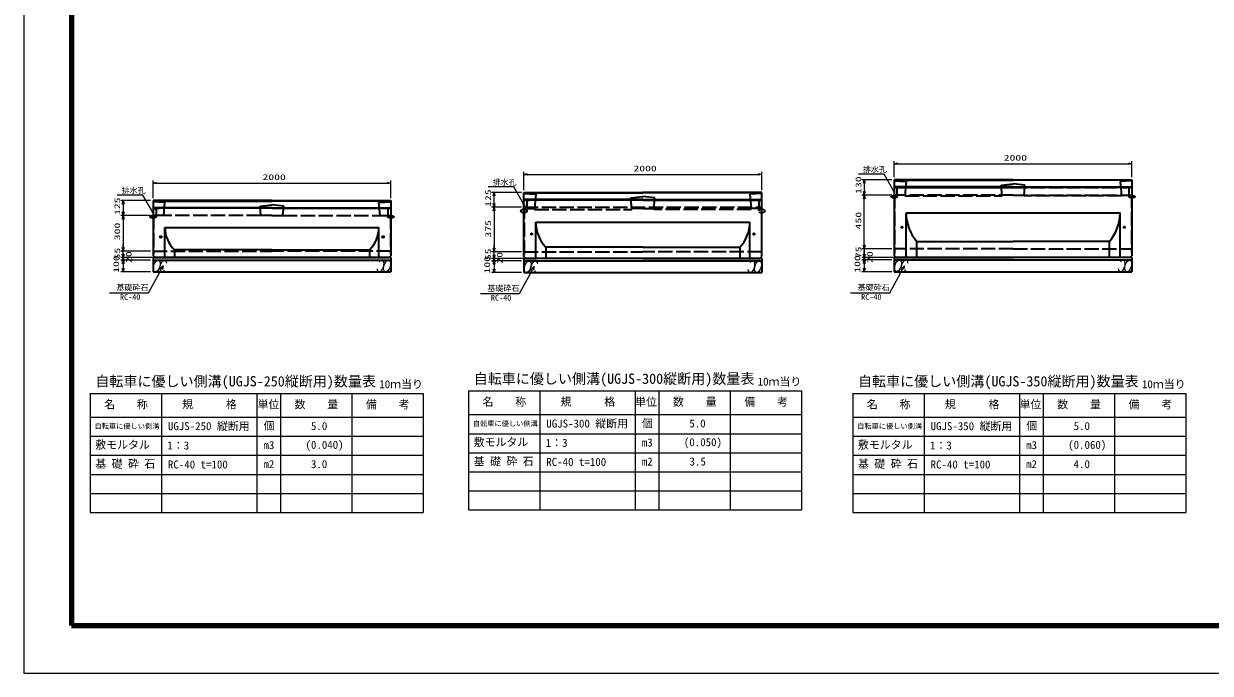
# Model space of a CAD drawing. Units: millimetres on the paper. Extents: x 0 to 841, y 0 to 594.
# Drawn here: x 0 to 499, y 0 to 273.1 of the extents above; entities that cross this region are included whole.
import ezdxf
from ezdxf.enums import TextEntityAlignment as Align

# ---------------------------------------------------------------- set-up
doc = ezdxf.new("R2010")
doc.units = ezdxf.units.MM
doc.linetypes.add('DASHED', pattern=[7.5, 6, -1.5])
doc.linetypes.add('USER2', pattern=[2.709336, 0.338667, -0.338667, 0.338667, -0.338667, 0.338667, -0.338667, 0.338667, -0.338667])
for name, color, linetype, lineweight in [('D-BMK-HTXT', 7, 'Continuous', 13), ('D-STR-DIM（寸法）', 7, 'Continuous', 13), ('D-STR-HTXT(基礎砕石-旗)', 7, 'Continuous', 13), ('D-STR-STRF(グリ)', 7, 'Continuous', 25), ('D-STR（構造物）', 1, 'Continuous', 35), ('D-TTL-LINE（区切線）', 7, 'Continuous', 18), ('D-TTL（外枠）', 2, 'Continuous', 140)]:
    doc.layers.add(name, color=color, linetype=linetype, lineweight=lineweight)
doc.styles.add('ＭＳ ゴシック', font='')
doc.styles.get('ＭＳ ゴシック').set_extended_font_data('MS Gothic')

# ---------------------------------------------------------------- blocks, each defined once
blk = doc.blocks.new('_Open30')
at = {"color": 7, "linetype": 'Continuous', "lineweight": 13}
for p, q in [((-1, 0.2679), (0, 0)), ((0, 0), (-1, -0.2679)), ((0, 0), (-1, 0))]:
    blk.add_line(p, q, dxfattribs=at)

msp = doc.modelspace()

# ---------------------------------------------------------------- linework, layer by layer
at = {"layer": 'D-BMK-HTXT'}
for p, q in [((27.988, 117.626), (27.988, 67.626)), ((27.988, 117.626), (167.988, 117.626)), ((57.988, 117.626), (57.988, 67.626)), ((97.988, 117.626), (97.988, 67.626)), ((107.988, 117.626), (107.988, 67.626)), ((137.988, 117.626), (137.988, 67.626)), ((167.988, 117.626), (167.988, 67.626)), ((187.118, 118.72), (187.118, 68.72)), ((187.118, 118.72), (327.118, 118.72)), ((217.118, 118.72), (217.118, 68.72)), ((257.118, 118.72), (257.118, 68.72)), ((267.118, 118.72), (267.118, 68.72)), ((297.118, 118.72), (297.118, 68.72)), ((327.118, 118.72), (327.118, 68.72)), ((348.729, 117.626), (348.729, 67.626)), ((348.729, 117.626), (488.729, 117.626)), ((378.729, 117.626), (378.729, 67.626)), ((418.729, 117.626), (418.729, 67.626)), ((428.729, 117.626), (428.729, 67.626)), ((458.729, 117.626), (458.729, 67.626)), ((488.729, 117.626), (488.729, 67.626)), ((27.988, 107.626), (167.988, 107.626)), ((187.118, 108.72), (327.118, 108.72)), ((348.729, 107.626), (488.729, 107.626)), ((187.118, 100.72), (327.118, 100.72)), ((27.988, 99.626), (167.988, 99.626)), ((348.729, 99.626), (488.729, 99.626)), ((27.988, 91.626), (167.988, 91.626)), ((187.118, 92.72), (327.118, 92.72)), ((348.729, 91.626), (488.729, 91.626)), ((27.988, 83.626), (167.988, 83.626)), ((187.118, 84.72), (327.118, 84.72)), ((348.729, 83.626), (488.729, 83.626)), ((27.988, 75.626), (167.988, 75.626)), ((187.118, 76.72), (327.118, 76.72)), ((348.729, 75.626), (488.729, 75.626)), ((27.988, 67.626), (167.988, 67.626)), ((348.729, 67.626), (488.729, 67.626))]:
    msp.add_line(p, q, dxfattribs=at)
at = {"layer": 'D-STR-DIM（寸法）'}
for p, q in [((366.084, 208.505), (366.084, 215.227)), ((466.084, 208.505), (466.084, 215.227)), ((210.366, 203.163), (210.366, 210.739)), ((211.866, 209.739), (308.866, 209.739)), ((310.366, 203.163), (310.366, 210.739)), ((367.584, 214.227), (464.584, 214.227)), ((54.377, 199.728), (54.377, 207.094)), ((55.877, 206.094), (152.877, 206.094)), ((154.377, 199.728), (154.377, 207.094)), ((365.084, 207.505), (352.504, 207.505)), ((353.504, 206.005), (353.504, 202.5)), ((209.366, 202.163), (196.786, 202.163)), ((197.786, 197.426), (197.786, 200.663)), ((365.084, 201), (352.504, 201)), ((365.084, 201), (352.504, 201)), ((365.89, 203.091), (366.084, 202.367)), ((53.377, 198.728), (40.798, 198.728)), ((41.798, 197.228), (41.798, 193.973)), ((209.366, 195.926), (196.786, 195.926)), ((209.366, 195.926), (196.786, 195.926)), ((210.366, 197.024), (209.835, 197.554)), ((210.172, 197.749), (210.366, 197.024)), ((353.504, 180), (353.504, 199.5)), ((53.377, 192.473), (40.798, 192.473)), ((53.377, 192.473), (40.798, 192.473)), ((41.798, 190.973), (41.798, 178.973)), ((54.183, 194.314), (54.377, 193.59)), ((197.786, 194.426), (197.786, 178.676)), ((41.798, 178.973), (41.798, 180.473)), ((197.786, 178.676), (197.786, 180.176)), ((353.504, 180), (353.504, 181.5)), ((53.377, 177.473), (40.798, 177.473)), ((53.377, 177.473), (40.798, 177.473)), ((54.127, 174.723), (40.798, 174.723)), ((53.377, 174.723), (40.798, 174.723)), ((41.798, 176.223), (41.798, 177.723)), ((41.798, 174.723), (41.798, 177.473)), ((41.798, 174.723), (41.798, 173.723)), ((209.366, 177.176), (196.786, 177.176)), ((209.366, 177.176), (196.786, 177.176)), ((197.786, 175.926), (197.786, 177.426)), ((197.786, 174.426), (197.786, 177.176)), ((365.084, 178.5), (352.504, 178.5)), ((365.084, 178.5), (352.504, 178.5)), ((365.834, 174.75), (352.504, 174.75)), ((365.084, 174.75), (352.504, 174.75)), ((353.504, 178.5), (353.504, 174.75)), ((353.504, 176.25), (353.504, 177.75)), ((353.504, 174.75), (353.504, 173.75)), ((53.377, 173.723), (40.798, 173.723)), ((53.377, 173.723), (40.798, 173.723)), ((41.798, 173.223), (41.798, 171.723)), ((41.798, 172.223), (41.798, 170.723)), ((41.798, 172.223), (41.798, 170.223)), ((210.116, 174.426), (196.786, 174.426)), ((209.366, 174.426), (196.786, 174.426)), ((209.366, 173.426), (196.786, 173.426)), ((209.366, 173.426), (196.786, 173.426)), ((197.786, 174.426), (197.786, 173.426)), ((197.786, 172.926), (197.786, 171.426)), ((197.786, 171.926), (197.786, 170.426)), ((197.786, 171.926), (197.786, 169.926)), ((365.084, 173.75), (352.504, 173.75)), ((365.084, 173.75), (352.504, 173.75)), ((353.504, 173.25), (353.504, 171.75)), ((353.504, 172.25), (353.504, 170.75)), ((353.504, 172.25), (353.504, 170.25)), ((53.377, 168.723), (40.798, 168.723)), ((209.366, 168.426), (196.786, 168.426)), ((365.084, 168.75), (352.504, 168.75))]:
    msp.add_line(p, q, dxfattribs=at)
at = {"layer": 'D-STR-DIM（寸法）', "lineweight": 5}
for p, q in [((361.812, 209.797), (351.068, 209.805)), ((366.084, 202.367), (361.812, 209.797)), ((50.105, 201.02), (39.362, 201.028)), ((54.377, 193.59), (50.105, 201.02)), ((206.094, 204.454), (195.35, 204.462)), ((210.366, 197.024), (206.094, 204.454)), ((366.084, 202.367), (365.554, 202.897)), ((54.377, 193.59), (53.847, 194.12))]:
    msp.add_line(p, q, dxfattribs=at)
at = {"layer": 'D-STR-HTXT(基礎砕石-旗)'}
msp.add_line((187.118, 68.72), (327.118, 68.72), dxfattribs=at)
for points in [[(36.054, 159.911), (52.502, 159.911), (57.974, 169.93)], [(347.761, 159.938), (364.209, 159.938), (369.681, 169.957)], [(192.043, 159.614), (208.49, 159.614), (213.963, 169.633)]]:
    msp.add_lwpolyline(points, dxfattribs=at)
at = {"layer": 'D-STR-STRF(グリ)'}
for centre, major_axis in [((55.953, 171.247), (0.79, 2.421)), ((152.802, 171.2), (-0.79, -2.421)), ((211.941, 170.95), (0.79, 2.421)), ((308.79, 170.903), (-0.79, -2.421)), ((367.659, 171.274), (0.79, 2.421)), ((464.509, 171.227), (-0.79, -2.421))]:
    msp.add_ellipse(centre, major_axis=major_axis, ratio=0.5139, dxfattribs=at)
for centre, major_axis in [((58.693, 171.247), (0.79, 2.421)), ((150.061, 171.2), (-0.79, -2.421)), ((214.682, 170.95), (0.79, 2.421)), ((306.05, 170.903), (-0.79, -2.421)), ((370.4, 171.274), (0.79, 2.421)), ((461.768, 171.227), (-0.79, -2.421))]:
    msp.add_ellipse(centre, major_axis=major_axis, ratio=0.5139, start_param=5.3575563, end_param=10.3750652, dxfattribs=at)
at = {"layer": 'D-STR（構造物）'}
for p, q in [((366.084, 207.505), (366.084, 175.5)), ((416.084, 207.505), (366.084, 207.505)), ((366.084, 207.27), (416.084, 207.27)), ((416.084, 207.505), (466.084, 207.505)), ((466.084, 207.27), (416.084, 207.27)), ((466.084, 207.505), (466.084, 175.5)), ((210.366, 175.176), (210.366, 202.163)), ((210.366, 202.163), (260.366, 202.163)), ((210.366, 201.927), (260.366, 201.927)), ((310.366, 202.163), (260.366, 202.163)), ((310.366, 201.927), (260.366, 201.927)), ((310.366, 175.176), (310.366, 202.163)), ((416.084, 204.505), (366.084, 204.505)), ((366.084, 204.255), (416.084, 204.255)), ((416.084, 204.505), (466.084, 204.505)), ((466.084, 204.255), (416.084, 204.255)), ((54.377, 198.728), (54.377, 175.473)), ((104.377, 198.728), (54.377, 198.728)), ((54.377, 198.493), (104.377, 198.493)), ((104.377, 195.728), (54.377, 195.728)), ((104.377, 195.483), (54.377, 195.483)), ((104.377, 198.728), (154.377, 198.728)), ((154.377, 198.493), (104.377, 198.493)), ((104.377, 195.728), (154.377, 195.728)), ((104.377, 195.483), (154.377, 195.483)), ((154.377, 198.728), (154.377, 175.473)), ((260.366, 199.176), (210.366, 199.176)), ((260.366, 198.926), (210.366, 198.926)), ((260.366, 199.176), (310.366, 199.176)), ((260.366, 198.926), (310.366, 198.926)), ((215.366, 174.426), (215.366, 189.676)), ((215.366, 189.676), (305.366, 189.676)), ((305.366, 174.426), (305.366, 189.676)), ((371.084, 174.75), (371.084, 193.5)), ((371.084, 193.5), (461.084, 193.5)), ((461.084, 174.75), (461.084, 193.5)), ((59.377, 174.723), (59.377, 187.473)), ((59.377, 187.38), (149.377, 187.38)), ((149.377, 174.723), (149.377, 187.473)), ((375.584, 181.5), (416.084, 181.5)), ((375.584, 174.75), (375.584, 181.5)), ((456.584, 181.5), (416.084, 181.5)), ((456.584, 174.75), (456.584, 181.5)), ((54.377, 175.473), (55.127, 174.723)), ((154.377, 174.723), (54.377, 174.723)), ((54.377, 174.723), (54.377, 173.723)), ((55.127, 174.723), (153.627, 174.723)), ((63.377, 177.983), (63.377, 174.723)), ((104.377, 177.983), (63.377, 177.983)), ((104.377, 177.983), (145.377, 177.983)), ((145.377, 177.983), (145.377, 174.723)), ((154.377, 175.473), (153.627, 174.723)), ((154.377, 174.723), (154.377, 173.723)), ((211.116, 174.426), (210.366, 175.176)), ((219.616, 179.156), (219.616, 174.426)), ((260.366, 179.156), (219.616, 179.156)), ((260.366, 179.156), (301.116, 179.156)), ((301.116, 179.156), (301.116, 174.426)), ((309.616, 174.426), (310.366, 175.176)), ((366.084, 175.5), (366.834, 174.75)), ((466.084, 174.75), (366.084, 174.75)), ((366.084, 174.75), (366.084, 173.75)), ((366.834, 174.75), (416.084, 174.75)), ((465.334, 174.75), (416.084, 174.75)), ((466.084, 175.5), (465.334, 174.75)), ((466.084, 174.75), (466.084, 173.75)), ((54.377, 173.723), (154.377, 173.723)), ((54.377, 173.723), (54.377, 168.723)), ((54.377, 173.723), (154.377, 173.723)), ((154.377, 173.723), (154.377, 168.723)), ((310.366, 174.426), (210.366, 174.426)), ((210.366, 174.426), (210.366, 173.426)), ((210.366, 173.426), (310.366, 173.426)), ((210.366, 173.426), (210.366, 168.426)), ((210.366, 173.426), (310.366, 173.426)), ((211.116, 174.426), (215.366, 174.426)), ((260.366, 174.426), (211.116, 174.426)), ((260.366, 174.426), (309.616, 174.426)), ((309.616, 174.426), (305.366, 174.426)), ((310.366, 174.426), (310.366, 173.426)), ((310.366, 173.426), (310.366, 168.426)), ((366.084, 173.75), (466.084, 173.75)), ((366.084, 173.75), (366.084, 168.75)), ((366.084, 173.75), (466.084, 173.75)), ((466.084, 173.75), (466.084, 168.75)), ((54.377, 168.723), (154.377, 168.723)), ((210.366, 168.426), (310.366, 168.426)), ((366.084, 168.75), (466.084, 168.75))]:
    msp.add_line(p, q, dxfattribs=at)
at = {"layer": 'D-STR（構造物）', "linetype": 'DASHED'}
for p, q in [((366.084, 206.963), (371.084, 206.713)), ((371.084, 206.713), (370.563, 200.76)), ((411.473, 200.76), (411.084, 205.211)), ((411.085, 205.211), (416.084, 205.711)), ((421.083, 205.211), (416.084, 205.711)), ((420.695, 200.76), (421.084, 205.211)), ((466.084, 206.963), (461.084, 206.713)), ((461.084, 206.713), (461.605, 200.76)), ((210.366, 201.64), (215.366, 201.39)), ((215.366, 201.39), (214.798, 194.902)), ((255.802, 194.902), (255.366, 199.887)), ((255.367, 199.887), (260.366, 200.387)), ((265.364, 199.887), (260.366, 200.387)), ((264.93, 194.902), (265.366, 199.887)), ((310.366, 201.64), (305.366, 201.39)), ((305.366, 201.39), (305.933, 194.902)), ((366.084, 201.587), (366.244, 201.427)), ((416.084, 201), (366.084, 201)), ((366.244, 201.427), (366.244, 176.66)), ((367.334, 200.335), (367.334, 204.2)), ((416.084, 204.2), (368.408, 204.2)), ((370.563, 200.76), (411.473, 200.76)), ((416.084, 204.2), (463.76, 204.2)), ((416.084, 201), (466.084, 201)), ((461.605, 200.76), (420.695, 200.76)), ((464.834, 200.335), (464.834, 204.2)), ((466.084, 201.587), (465.924, 201.427)), ((465.924, 201.427), (465.924, 176.66)), ((59.377, 197.936), (54.377, 198.186)), ((55.627, 195.428), (55.627, 191.878)), ((58.893, 192.4), (59.377, 197.936)), ((99.73, 192.4), (99.377, 196.434)), ((99.378, 196.434), (104.377, 196.934)), ((109.376, 196.434), (104.377, 196.934)), ((109.024, 192.4), (109.377, 196.434)), ((149.377, 197.936), (154.377, 198.186)), ((149.862, 192.4), (149.377, 197.936)), ((153.127, 195.428), (153.127, 191.878)), ((210.366, 198.876), (212.693, 198.876)), ((210.366, 195.926), (310.366, 195.926)), ((210.366, 195.405), (214.842, 195.405)), ((210.526, 196.992), (210.526, 175.926)), ((211.616, 198.876), (211.616, 194.354)), ((212.693, 198.876), (212.866, 199.176)), ((214.798, 194.902), (255.802, 194.902)), ((260.366, 195.405), (255.758, 195.405)), ((260.366, 195.405), (264.974, 195.405)), ((305.933, 194.902), (264.93, 194.902)), ((310.366, 195.405), (305.889, 195.405)), ((308.039, 198.876), (307.866, 199.176)), ((310.366, 198.876), (308.039, 198.876)), ((309.116, 198.876), (309.116, 194.354)), ((310.206, 196.992), (310.206, 175.926)), ((58.899, 192.473), (54.377, 192.473)), ((54.527, 192.68), (54.527, 175.998)), ((99.73, 192.4), (58.893, 192.4)), ((104.377, 192.473), (99.724, 192.473)), ((104.377, 192.473), (109.031, 192.473)), ((109.024, 192.4), (149.862, 192.4)), ((149.855, 192.473), (154.377, 192.473)), ((154.377, 192.83), (154.227, 192.68)), ((154.227, 192.68), (154.227, 175.998)), ((54.377, 177.473), (104.377, 177.473)), ((154.377, 177.473), (104.377, 177.473)), ((210.366, 177.176), (260.366, 177.176)), ((310.366, 177.176), (260.366, 177.176)), ((416.084, 178.5), (366.084, 178.5)), ((366.244, 176.66), (366.084, 176.5)), ((416.084, 178.5), (466.084, 178.5)), ((465.924, 176.66), (466.084, 176.5))]:
    msp.add_line(p, q, dxfattribs=at)
at = {"layer": 'D-STR（構造物）', "linetype": 'USER2'}
for p, q in [((368.411, 204.2), (366.084, 204.2)), ((366.084, 204.092), (366.084, 204.014)), ((368.408, 204.2), (368.584, 204.505)), ((463.76, 204.2), (463.584, 204.505)), ((463.757, 204.2), (466.084, 204.2)), ((466.084, 204.092), (466.084, 204.014)), ((54.377, 195.428), (56.704, 195.428)), ((56.704, 195.428), (57.004, 195.728)), ((152.05, 195.428), (151.75, 195.728)), ((154.377, 195.428), (152.05, 195.428)), ((154.377, 195.237), (154.377, 195.315)), ((210.366, 198.763), (210.366, 198.685)), ((210.366, 197.152), (210.526, 196.992)), ((310.366, 197.152), (310.206, 196.992)), ((310.366, 198.763), (310.366, 198.685)), ((54.377, 192.83), (54.527, 192.68)), ((54.527, 175.998), (54.377, 175.848)), ((154.227, 175.998), (154.377, 175.848)), ((210.526, 175.926), (210.366, 175.801)), ((310.206, 175.926), (310.366, 175.801))]:
    msp.add_line(p, q, dxfattribs=at)
at = {"layer": 'D-STR（構造物）', "color": 7, "linetype": 'USER2'}
msp.add_line((54.377, 195.237), (54.377, 195.315), dxfattribs=at)
at = {"layer": 'D-STR（構造物）'}
for centre, radius in [((213.616, 184.676), 0.3), ((307.116, 184.676), 0.3), ((369.334, 187.5), 0.3), ((462.834, 187.5), 0.3), ((57.627, 183.473), 0.35), ((151.127, 183.473), 0.35)]:
    msp.add_circle(centre, radius, dxfattribs=at)
for centre, radius, start, end in [((230.237, 189.565), 14.872, 179.57082, 224.42268), ((290.494, 189.565), 14.872, 315.57732, 0.42918), ((389.507, 193.565), 18.423, 180.20123, 220.91087), ((442.661, 193.565), 18.423, 319.08913, 359.79877), ((72.524, 187.426), 13.147, 179.79559, 225.91437), ((136.231, 187.426), 13.147, 314.08563, 0.20441)]:
    msp.add_arc(centre, radius, start, end, dxfattribs=at)
at = {"layer": 'D-STR（構造物）', "linetype": 'DASHED'}
for centre, major_axis, ratio in [((366.084, 200.335), (1.25, 0), 0.385), ((466.084, 200.335), (-1.25, 0), 0.385), ((210.366, 194.354), (1.25, 0), 0.655), ((310.366, 194.354), (-1.25, 0), 0.655), ((54.377, 191.878), (1.25, 0), 0.416), ((154.377, 191.878), (-1.25, 0), 0.416)]:
    msp.add_ellipse(centre, major_axis=major_axis, ratio=ratio, dxfattribs=at)
at = {"layer": 'D-TTL-LINE（区切線）'}
for p, q in [((0, 594), (0, 0)), ((0, 0), (841, 0))]:
    msp.add_line(p, q, dxfattribs=at)
at = {"layer": 'D-TTL（外枠）'}
for p, q in [((20.1, 573.9), (20.1, 20.1)), ((20.1, 20.1), (820.9, 20.1))]:
    msp.add_line(p, q, dxfattribs=at)

# ---------------------------------------------------------------- block references
at = {"layer": 'D-STR-DIM（寸法）', "xscale": 1.5, "yscale": 1.5}
for p, rotation in [((366.084, 214.227), 180), ((210.366, 209.739), 180), ((54.377, 206.094), 180), ((353.504, 207.505), 90), ((197.786, 202.163), 90), ((353.504, 201), 270), ((353.504, 201), 90), ((41.798, 198.728), 90), ((197.786, 195.926), 270), ((197.786, 195.926), 90), ((41.798, 192.473), 270), ((41.798, 192.473), 90), ((353.504, 178.5), 270), ((353.504, 178.5), 270), ((41.798, 177.473), 270), ((41.798, 177.473), 270), ((41.798, 174.723), 270), ((41.798, 174.723), 90), ((197.786, 177.176), 270), ((197.786, 177.176), 270), ((197.786, 174.426), 270), ((353.504, 174.75), 270), ((353.504, 174.75), 90), ((41.798, 173.723), 90), ((41.798, 173.723), 90), ((41.798, 168.723), 270), ((197.786, 174.426), 90), ((197.786, 173.426), 90), ((197.786, 173.426), 90), ((197.786, 168.426), 270), ((353.504, 173.75), 90), ((353.504, 173.75), 90), ((353.504, 168.75), 270)]:
    msp.add_blockref('_Open30', p, dxfattribs=dict(at, rotation=rotation))
for p in [(466.084, 214.227), (310.366, 209.739), (154.377, 206.094)]:
    msp.add_blockref('_Open30', p, dxfattribs=at)
at = {"layer": 'D-STR-HTXT(基礎砕石-旗)', "xscale": 1.5, "yscale": 1.5, "rotation": 61.3581}
for p in [(58.693, 171.247), (214.682, 170.95), (370.4, 171.274)]:
    msp.add_blockref('_Open30', p, dxfattribs=at)

# ---------------------------------------------------------------- texts
at = {"layer": 'D-BMK-HTXT', "style": 'ＭＳ ゴシック'}
for s, height, p in [('自転車に優しい側溝(UGJS-250縦断用)数量表', 4.33, (30.109, 119.29)), ('自転車に優しい側溝(UGJS-300縦断用)数量表', 4.33, (189.239, 120.383)), ('10ｍ当り', 3.367, (308.658, 119.916)), ('自転車に優しい側溝(UGJS-350縦断用)数量表', 4.33, (350.85, 119.29)), ('10ｍ当り', 3.367, (149.528, 118.822)), ('10ｍ当り', 3.367, (470.269, 118.822)), ('名\u3000\u3000称', 3.367, (33.824, 110.344)), ('規\u3000\u3000\u3000格', 3.367, (66.628, 110.362)), ('単位', 3.367, (98.345, 110.327)), ('数\u3000\u3000量', 3.367, (113.877, 110.362)), ('備\u3000\u3000考', 3.367, (143.895, 110.322)), ('名\u3000\u3000称', 3.367, (192.954, 111.438)), ('規\u3000\u3000\u3000格', 3.367, (225.758, 111.456)), ('単位', 3.367, (257.116, 111.42)), ('数\u3000\u3000量', 3.367, (273.007, 111.456)), ('備\u3000\u3000考', 3.367, (303.025, 111.416)), ('名\u3000\u3000称', 3.367, (354.565, 110.344)), ('規\u3000\u3000\u3000格', 3.367, (387.369, 110.362)), ('単位', 3.367, (418.801, 110.327)), ('数\u3000\u3000量', 3.367, (434.618, 110.362)), ('備\u3000\u3000考', 3.367, (464.636, 110.322)), ('自転車に優しい側溝', 2.165, (29.77, 102.148)), ('UGJS-250 縦断用', 3.367, (60.636, 101.193)), ('個', 3.367, (100.865, 101.309)), ('5.0', 3.367, (120.777, 101.228)), ('自転車に優しい側溝', 2.165, (188.9, 103.242)), ('UGJS-300 縦断用', 3.367, (219.766, 102.287)), ('個', 3.367, (259.995, 102.403)), ('5.0', 3.367, (279.907, 102.322)), ('自転車に優しい側溝', 2.165, (350.511, 102.148)), ('UGJS-350 縦断用', 3.367, (381.377, 101.193)), ('個', 3.367, (421.606, 101.309)), ('5.0', 3.367, (441.518, 101.228)), ('敷モルタル', 3.367, (30.093, 93.371)), ('1：3', 3.367, (60.405, 93.077)), ('m3', 3.367, (100.812, 93.228)), ('(0.040)', 3.367, (118.498, 93.345)), ('敷モルタル', 3.367, (189.223, 94.465)), ('1：3', 3.367, (219.535, 94.171)), ('m3', 3.367, (259.942, 94.322)), ('(0.050)', 3.367, (277.628, 94.439)), ('敷モルタル', 3.367, (350.835, 93.371)), ('1：3', 3.367, (381.146, 93.077)), ('m3', 3.367, (421.553, 93.228)), ('(0.060)', 3.367, (439.239, 93.345)), ('基 礎 砕 石', 3.367, (30.093, 85.335)), ('基 礎 砕 石', 3.367, (189.223, 86.429)), ('RC-40 t=100', 3.367, (219.766, 86.171)), ('m2', 3.367, (259.933, 86.322)), ('3.5', 3.367, (279.997, 86.322)), ('基 礎 砕 石', 3.367, (350.835, 85.335)), ('RC-40 t=100', 3.367, (60.636, 85.077)), ('m2', 3.367, (100.803, 85.228)), ('3.0', 3.367, (120.777, 85.228)), ('RC-40 t=100', 3.367, (381.377, 85.077)), ('m2', 3.367, (421.544, 85.228)), ('4.0', 3.367, (441.518, 85.229))]:
    msp.add_text(s, height=height, dxfattribs=at).set_placement(p, align=Align.BOTTOM_LEFT)
at = {"layer": 'D-STR-DIM（寸法）', "style": 'ＭＳ ゴシック', "width": 1.5}
for p in [(412.126, 214.764), (100.419, 206.631), (256.407, 210.276)]:
    msp.add_text('2000', height=2.405, dxfattribs=at).set_placement(p, align=Align.BOTTOM_LEFT)
at = {"layer": 'D-STR-DIM（寸法）', "style": 'ＭＳ ゴシック'}
for p in [(352.89, 209.848), (197.172, 204.505), (41.183, 201.071)]:
    msp.add_text('排水孔', height=2.405, dxfattribs=at).set_placement(p, align=Align.BOTTOM_LEFT)
at = {"layer": 'D-STR-DIM（寸法）', "style": 'ＭＳ ゴシック', "width": 1.5}
for s, p in [('130', (352.967, 201.545)), ('125', (41.26, 192.638)), ('125', (197.249, 196.082)), ('375', (197.249, 183.172)), ('450', (352.967, 186.625)), ('300', (41.26, 182.057)), ('100', (40.823, 168.37)), ('55', (41.26, 173.969)), ('20', (46.082, 172.508)), ('100', (196.811, 168.073)), ('55', (197.249, 173.672)), ('20', (202.071, 172.211)), ('100', (352.529, 168.397)), ('75', (352.967, 174.496)), ('20', (357.789, 172.535))]:
    msp.add_text(s, height=2.405, rotation=90, dxfattribs=at).set_placement(p, align=Align.BOTTOM_LEFT)
at = {"layer": 'D-STR-HTXT(基礎砕石-旗)', "style": 'ＭＳ ゴシック'}
for s, p in [('基礎砕石', (38.988, 160.245)), ('基礎砕石', (194.976, 159.948)), ('基礎砕石', (350.695, 160.272)), ('RC-40', (40.476, 156.26)), ('RC-40', (196.464, 155.963)), ('RC-40', (352.183, 156.287))]:
    msp.add_text(s, height=2.405, dxfattribs=at).set_placement(p, align=Align.BOTTOM_LEFT)

doc.saveas('drawing.dxf')
